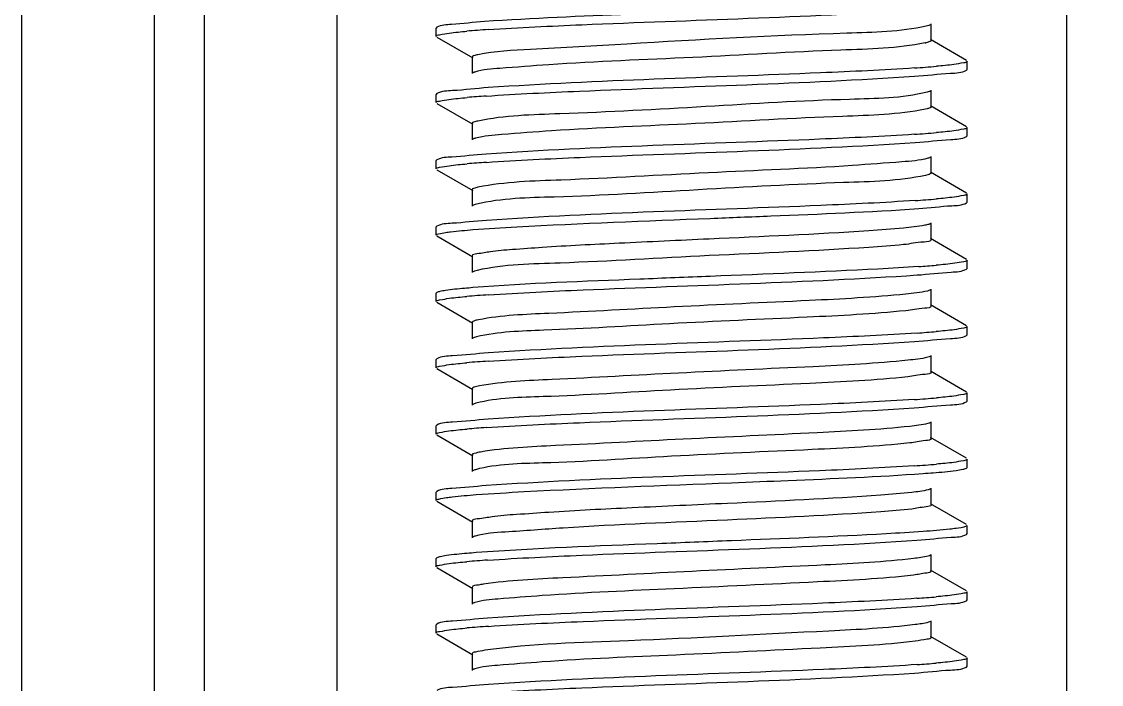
# Model space of a CAD drawing. Extents: x 1382187 to 1725648, y 860327 to 1571294.
# Drawn here: x 1506559.6 to 1506947.2, y 1251105.2 to 1251343.3 of the extents above; entities that cross this region are included whole.
import ezdxf

# ---------------------------------------------------------------- set-up
doc = ezdxf.new("R2010")
doc.units = 0
doc.header["$LTSCALE"] = 1000
doc.header["$MEASUREMENT"] = 0
doc.styles.get("Standard").update_dxf_attribs({"font": 'gbenor.shx', "bigfont": 'gbcbig.shx'})
doc.dimstyles.get("Standard").update_dxf_attribs({"dimtxt": 0.18, "dimasz": 0.18, "dimexe": 0.18, "dimexo": 0.0625, "dimgap": 0.09, "dimtad": 0, "dimtih": 1, "dimtoh": 1, "dimdec": 4, "dimzin": 0, "dimdsep": 46, "dimtxsty": 'Standard', "dimcen": 0.09, "dimadec": 0, "dimazin": 0, "dimtfac": 1, "dimtdec": 4, "dimtofl": 0, "dimtmove": 0, "dimatfit": 3, "dimfxl": 0, "dimtolj": 1, "dimtzin": 0, "dimarcsym": 0})

msp = doc.modelspace()

# ---------------------------------------------------------------- linework, layer by layer
at = {"linetype": 'Continuous'}
for p, q in [((1506559.63, 1253335.18), (1506559.63, 1248594.16)), ((1506607.26, 1253335.18), (1506607.26, 1248594.16)), ((1506625.12, 1253335.18), (1506625.12, 1248594.16)), ((1506672.74, 1253335.18), (1506672.74, 1248594.16)), ((1506934.68, 1253335.18), (1506934.68, 1248594.16)), ((1506708.69, 1251341.19), (1506708.46, 1251340.93)), ((1506708.46, 1251337.95), (1506708.46, 1251340.93)), ((1506708.46, 1251337.95), (1506708.46, 1251340.93)), ((1506886.07, 1251336.47), (1506886.07, 1251342.42)), ((1506708.69, 1251337.69), (1506721.61, 1251330.21)), ((1506898.74, 1251329.29), (1506885.81, 1251336.77)), ((1506721.35, 1251330.51), (1506721.35, 1251324.56)), ((1506898.96, 1251326.05), (1506898.96, 1251329.02)), ((1506898.96, 1251326.05), (1506898.96, 1251329.02)), ((1506898.74, 1251325.79), (1506898.96, 1251326.05)), ((1506708.69, 1251317.38), (1506708.46, 1251317.12)), ((1506708.46, 1251314.14), (1506708.46, 1251317.12)), ((1506708.46, 1251314.14), (1506708.46, 1251317.12)), ((1506886.07, 1251312.65), (1506886.07, 1251318.61)), ((1506708.69, 1251313.88), (1506721.61, 1251306.4)), ((1506884.65, 1251311.95), (1506884.02, 1251311.8)), ((1506898.74, 1251305.47), (1506885.81, 1251312.96)), ((1506721.35, 1251306.7), (1506721.35, 1251300.75)), ((1506898.96, 1251302.24), (1506898.96, 1251305.21)), ((1506898.96, 1251302.24), (1506898.96, 1251305.21)), ((1506898.74, 1251301.97), (1506898.96, 1251302.24)), ((1506708.69, 1251293.57), (1506708.46, 1251293.31)), ((1506708.46, 1251290.33), (1506708.46, 1251293.31)), ((1506708.46, 1251290.33), (1506708.46, 1251293.31)), ((1506886.07, 1251288.84), (1506886.07, 1251294.79)), ((1506708.69, 1251290.07), (1506721.61, 1251282.59)), ((1506898.74, 1251281.66), (1506885.81, 1251289.14)), ((1506884.94, 1251288.21), (1506884.06, 1251288)), ((1506721.35, 1251282.89), (1506721.35, 1251276.93)), ((1506898.96, 1251278.42), (1506898.96, 1251281.4)), ((1506898.96, 1251278.42), (1506898.96, 1251281.4)), ((1506898.74, 1251278.16), (1506898.96, 1251278.42)), ((1506708.69, 1251269.75), (1506708.46, 1251269.49)), ((1506708.46, 1251266.52), (1506708.46, 1251269.49)), ((1506708.46, 1251266.52), (1506708.46, 1251269.49)), ((1506886.07, 1251265.03), (1506886.07, 1251270.98)), ((1506708.69, 1251266.26), (1506721.61, 1251258.77)), ((1506898.74, 1251257.85), (1506885.81, 1251265.33)), ((1506721.35, 1251259.07), (1506721.35, 1251253.12)), ((1506898.74, 1251254.35), (1506898.96, 1251254.61)), ((1506898.96, 1251254.61), (1506898.96, 1251257.59)), ((1506898.96, 1251254.61), (1506898.96, 1251257.59)), ((1506886.07, 1251241.22), (1506886.07, 1251247.17)), ((1506708.69, 1251245.94), (1506708.46, 1251245.68)), ((1506708.46, 1251242.7), (1506708.46, 1251245.68)), ((1506708.46, 1251242.7), (1506708.46, 1251245.68)), ((1506708.69, 1251242.44), (1506721.61, 1251234.96)), ((1506898.74, 1251234.03), (1506885.81, 1251241.52)), ((1506721.35, 1251235.26), (1506721.35, 1251229.31)), ((1506898.74, 1251230.54), (1506898.96, 1251230.8)), ((1506898.96, 1251230.8), (1506898.96, 1251233.77)), ((1506898.96, 1251230.8), (1506898.96, 1251233.77)), ((1506886.07, 1251217.4), (1506886.07, 1251223.36)), ((1506708.69, 1251222.13), (1506708.46, 1251221.87)), ((1506708.46, 1251218.89), (1506708.46, 1251221.87)), ((1506708.46, 1251218.89), (1506708.46, 1251221.87)), ((1506708.69, 1251218.63), (1506721.61, 1251211.15)), ((1506898.74, 1251210.22), (1506885.81, 1251217.7)), ((1506721.35, 1251211.45), (1506721.35, 1251205.5)), ((1506898.96, 1251206.98), (1506898.96, 1251209.96)), ((1506898.96, 1251206.98), (1506898.96, 1251209.96)), ((1506898.74, 1251206.72), (1506898.96, 1251206.98)), ((1506886.07, 1251193.59), (1506886.07, 1251199.54)), ((1506708.69, 1251198.32), (1506708.46, 1251198.05)), ((1506708.46, 1251195.08), (1506708.46, 1251198.05)), ((1506708.46, 1251195.08), (1506708.46, 1251198.05)), ((1506708.69, 1251194.82), (1506721.61, 1251187.34)), ((1506898.74, 1251186.41), (1506885.81, 1251193.89)), ((1506721.35, 1251187.64), (1506721.35, 1251181.68)), ((1506898.96, 1251183.17), (1506898.96, 1251186.15)), ((1506898.96, 1251183.17), (1506898.96, 1251186.15)), ((1506898.74, 1251182.91), (1506898.96, 1251183.17)), ((1506708.69, 1251174.5), (1506708.46, 1251174.24)), ((1506708.46, 1251171.27), (1506708.46, 1251174.24)), ((1506708.46, 1251171.27), (1506708.46, 1251174.24)), ((1506886.07, 1251169.78), (1506886.07, 1251175.73)), ((1506708.69, 1251171), (1506721.61, 1251163.52)), ((1506898.74, 1251162.6), (1506885.81, 1251170.08)), ((1506721.35, 1251163.82), (1506721.35, 1251157.87)), ((1506898.96, 1251159.36), (1506898.96, 1251162.34)), ((1506898.96, 1251159.36), (1506898.96, 1251162.34)), ((1506898.74, 1251159.1), (1506898.96, 1251159.36)), ((1506708.69, 1251150.69), (1506708.46, 1251150.43)), ((1506708.46, 1251147.45), (1506708.46, 1251150.43)), ((1506708.46, 1251147.45), (1506708.46, 1251150.43)), ((1506886.07, 1251145.96), (1506886.07, 1251151.92)), ((1506708.69, 1251147.19), (1506721.61, 1251139.71)), ((1506898.74, 1251138.78), (1506885.81, 1251146.27)), ((1506721.35, 1251140.01), (1506721.35, 1251134.06)), ((1506898.96, 1251135.55), (1506898.96, 1251138.52)), ((1506898.96, 1251135.55), (1506898.96, 1251138.52)), ((1506898.74, 1251135.29), (1506898.96, 1251135.55)), ((1506708.69, 1251126.88), (1506708.46, 1251126.62)), ((1506708.46, 1251123.64), (1506708.46, 1251126.62)), ((1506708.46, 1251123.64), (1506708.46, 1251126.62)), ((1506886.07, 1251122.15), (1506886.07, 1251128.1)), ((1506708.69, 1251123.38), (1506721.61, 1251115.9)), ((1506898.74, 1251114.97), (1506885.81, 1251122.45)), ((1506721.35, 1251116.2), (1506721.35, 1251110.24)), ((1506898.96, 1251111.73), (1506898.96, 1251114.71)), ((1506898.96, 1251111.73), (1506898.96, 1251114.71)), ((1506898.74, 1251111.47), (1506898.96, 1251111.73))]:
    msp.add_line(p, q, dxfattribs=at)
for centre, radius, start, end in [((1506754.61, 1250921.68), 419.59, 93.7629, 94.806), ((1506880.07, 1251354.7), 19.48, 281.4729, 282.6156), ((1506852.52, 1251749.06), 423.36, 273.7391, 274.8053), ((1506753.68, 1250909.56), 407.86, 93.8436, 94.8037), ((1506852.43, 1251726.31), 424.43, 273.7327, 274.805), ((1506753.82, 1250884), 409.61, 93.832, 94.8034), ((1506852.87, 1251696.99), 418.9, 273.7674, 274.8061), ((1506854.52, 1251652.52), 398.18, 273.9056, 274.8068), ((1506754.75, 1250824.66), 421.36, 93.7522, 94.8054), ((1506853.67, 1251639.4), 408.9, 273.8366, 274.8035), ((1506754.59, 1250802.84), 419.37, 93.7643, 94.806), ((1506852.5, 1251630.22), 423.59, 273.7377, 274.8053), ((1506753.67, 1250790.55), 407.8, 93.844, 94.8037), ((1506852.42, 1251607.43), 424.61, 273.7316, 274.805), ((1506754.33, 1250734.76), 416, 93.7865, 94.8061), ((1506853.58, 1251545.19), 409.95, 273.8297, 274.8033), ((1506754.74, 1250705.78), 421.18, 93.7533, 94.8055), ((1506853.66, 1251520.39), 408.96, 273.8363, 274.8035)]:
    msp.add_arc(centre, radius, start, end, dxfattribs=at)
for points, knots in [([(1506727.07, 1251340.36), (1506738.28, 1251341.11), (1506789.29, 1251343.56), (1506840.37, 1251344.79), (1506880.13, 1251347.44)], [0, 0, 0, 0, 0.219814, 1, 1, 1, 1]), ([(1506725.8, 1251343.25), (1506721.84, 1251342.98), (1506716.29, 1251342.21), (1506710.24, 1251342.08), (1506708.69, 1251341.19)], [0, 0, 0, 0, 0.689661, 1, 1, 1, 1]), ([(1506799.17, 1251346.7), (1506792.06, 1251346.42), (1506767.59, 1251345.42), (1506743.12, 1251344.45), (1506725.8, 1251343.25)], [0, 0, 0, 0, 0.290714, 1, 1, 1, 1]), ([(1506708.46, 1251337.95), (1506708.46, 1251338.39), (1506710.78, 1251338.68), (1506711.95, 1251338.99), (1506713.12, 1251339.15)], [0, 0, 0, 0, 0.271257, 1, 1, 1, 1]), ([(1506884.32, 1251341.64), (1506875.03, 1251339.55), (1506838.85, 1251338.81), (1506791.64, 1251336.07), (1506747.52, 1251333.49), (1506729.56, 1251332.66), (1506723.34, 1251331.35)], [0, 0, 0, 0, 0.177164, 0.667524, 0.881863, 1, 1, 1, 1]), ([(1506885.81, 1251342.12), (1506885.63, 1251342.01), (1506885.13, 1251341.83), (1506884.63, 1251341.71), (1506884.32, 1251341.64)], [0, 0, 0, 0, 0.400253, 1, 1, 1, 1]), ([(1506883.94, 1251335.6), (1506874.03, 1251333.59), (1506845.99, 1251332.96), (1506801.1, 1251330.14), (1506760.15, 1251328.75), (1506734.18, 1251326.62), (1506725.2, 1251326.02), (1506722.29, 1251325.13)], [0, 0, 0, 0, 0.187313, 0.515693, 0.835167, 0.943815, 1, 1, 1, 1]), ([(1506886.07, 1251336.47), (1506886.07, 1251336.27), (1506885.31, 1251335.91), (1506884.77, 1251335.78), (1506884.32, 1251335.68)], [0, 0, 0, 0, 0.300595, 1, 1, 1, 1]), ([(1506723.34, 1251331.35), (1506722.84, 1251331.24), (1506722.24, 1251331.11), (1506721.35, 1251330.73), (1506721.35, 1251330.51)], [0, 0, 0, 0, 0.704879, 1, 1, 1, 1]), ([(1506898.96, 1251329.02), (1506898.96, 1251328.58), (1506896.62, 1251328.3), (1506895.44, 1251327.98), (1506894.25, 1251327.83)], [0, 0, 0, 0, 0.271089, 1, 1, 1, 1]), ([(1506722.29, 1251325.13), (1506722.16, 1251325.09), (1506721.93, 1251325.02), (1506721.7, 1251324.91), (1506721.61, 1251324.86)], [0, 0, 0, 0, 0.566993, 1, 1, 1, 1]), ([(1506726.34, 1251316.5), (1506737.5, 1251317.26), (1506788.74, 1251319.73), (1506840.04, 1251320.96), (1506880.06, 1251323.62)], [0, 0, 0, 0, 0.218031, 1, 1, 1, 1]), ([(1506880.13, 1251326.6), (1506868.89, 1251325.85), (1506817.87, 1251323.4), (1506766.79, 1251322.19), (1506727.07, 1251319.53)], [0, 0, 0, 0, 0.220557, 1, 1, 1, 1]), ([(1506880.06, 1251323.62), (1506884.39, 1251323.91), (1506890.45, 1251324.75), (1506897.06, 1251324.82), (1506898.74, 1251325.79)], [0, 0, 0, 0, 0.69122, 1, 1, 1, 1]), ([(1506727.07, 1251319.53), (1506722.82, 1251319.24), (1506716.85, 1251318.42), (1506710.34, 1251318.33), (1506708.69, 1251317.38)], [0, 0, 0, 0, 0.690963, 1, 1, 1, 1]), ([(1506884.65, 1251317.9), (1506875.61, 1251315.66), (1506848.76, 1251315.41), (1506804.98, 1251312.63), (1506760.53, 1251310.2), (1506733.03, 1251309.56), (1506723.37, 1251307.54)], [0, 0, 0, 0, 0.172802, 0.492825, 0.816897, 1, 1, 1, 1]), ([(1506885.81, 1251318.31), (1506885.67, 1251318.22), (1506885.28, 1251318.07), (1506884.88, 1251317.96), (1506884.65, 1251317.9)], [0, 0, 0, 0, 0.410783, 1, 1, 1, 1]), ([(1506708.46, 1251314.14), (1506708.46, 1251314.57), (1506710.73, 1251314.86), (1506711.88, 1251315.17), (1506713.03, 1251315.32)], [0, 0, 0, 0, 0.271613, 1, 1, 1, 1]), ([(1506886.07, 1251312.65), (1506886.07, 1251312.49), (1506885.47, 1251312.15), (1506885.01, 1251312.04), (1506884.65, 1251311.95)], [0, 0, 0, 0, 0.308524, 1, 1, 1, 1]), ([(1506884.02, 1251311.8), (1506874.25, 1251309.79), (1506846.52, 1251309.18), (1506801.93, 1251306.38), (1506761.07, 1251304.93), (1506734.82, 1251302.9), (1506725.63, 1251302.23), (1506722.56, 1251301.4)], [0, 0, 0, 0, 0.184784, 0.510672, 0.830509, 0.940967, 1, 1, 1, 1]), ([(1506723.37, 1251307.54), (1506722.86, 1251307.43), (1506722.25, 1251307.3), (1506721.35, 1251306.92), (1506721.35, 1251306.7)], [0, 0, 0, 0, 0.705132, 1, 1, 1, 1]), ([(1506898.96, 1251305.21), (1506898.96, 1251304.77), (1506896.61, 1251304.49), (1506895.42, 1251304.17), (1506894.24, 1251304.01)], [0, 0, 0, 0, 0.271033, 1, 1, 1, 1]), ([(1506722.56, 1251301.4), (1506722.37, 1251301.35), (1506722.05, 1251301.25), (1506721.74, 1251301.12), (1506721.61, 1251301.05)], [0, 0, 0, 0, 0.580357, 1, 1, 1, 1]), ([(1506880.06, 1251302.78), (1506868.73, 1251302.03), (1506817.49, 1251299.57), (1506766.18, 1251298.38), (1506726.34, 1251295.67)], [0, 0, 0, 0, 0.221461, 1, 1, 1, 1]), ([(1506880.39, 1251299.83), (1506884.64, 1251300.11), (1506890.59, 1251300.94), (1506897.08, 1251301.03), (1506898.74, 1251301.97)], [0, 0, 0, 0, 0.690907, 1, 1, 1, 1]), ([(1506726.44, 1251292.7), (1506737.65, 1251293.46), (1506788.96, 1251295.93), (1506840.34, 1251297.14), (1506880.39, 1251299.83)], [0, 0, 0, 0, 0.218602, 1, 1, 1, 1]), ([(1506726.34, 1251295.67), (1506722.25, 1251295.39), (1506716.52, 1251294.59), (1506710.28, 1251294.48), (1506708.69, 1251293.57)], [0, 0, 0, 0, 0.690198, 1, 1, 1, 1]), ([(1506884.94, 1251294.16), (1506881.91, 1251293.32), (1506872.77, 1251292.67), (1506846.59, 1251290.61), (1506805.71, 1251289.17), (1506761.04, 1251286.37), (1506733.23, 1251285.76), (1506723.43, 1251283.74)], [0, 0, 0, 0, 0.058314, 0.16832, 0.488078, 0.814598, 1, 1, 1, 1]), ([(1506885.81, 1251294.49), (1506885.7, 1251294.43), (1506885.41, 1251294.3), (1506885.11, 1251294.21), (1506884.94, 1251294.16)], [0, 0, 0, 0, 0.422831, 1, 1, 1, 1]), ([(1506708.46, 1251290.33), (1506708.46, 1251290.76), (1506710.75, 1251291.05), (1506711.91, 1251291.36), (1506713.06, 1251291.51)], [0, 0, 0, 0, 0.271515, 1, 1, 1, 1]), ([(1506886.07, 1251288.84), (1506886.07, 1251288.7), (1506885.62, 1251288.39), (1506885.23, 1251288.29), (1506884.94, 1251288.21)], [0, 0, 0, 0, 0.318416, 1, 1, 1, 1]), ([(1506884.06, 1251288), (1506874.44, 1251285.99), (1506847.01, 1251285.35), (1506802.65, 1251282.9), (1506758.84, 1251280.17), (1506731.96, 1251279.86), (1506722.86, 1251277.66)], [0, 0, 0, 0, 0.182564, 0.506012, 0.826068, 1, 1, 1, 1]), ([(1506723.43, 1251283.74), (1506722.9, 1251283.63), (1506722.28, 1251283.49), (1506721.35, 1251283.11), (1506721.35, 1251282.89)], [0, 0, 0, 0, 0.705784, 1, 1, 1, 1]), ([(1506898.96, 1251281.4), (1506898.96, 1251280.96), (1506896.65, 1251280.68), (1506895.48, 1251280.36), (1506894.31, 1251280.21)], [0, 0, 0, 0, 0.271288, 1, 1, 1, 1]), ([(1506722.86, 1251277.66), (1506722.61, 1251277.6), (1506722.18, 1251277.48), (1506721.77, 1251277.33), (1506721.61, 1251277.24)], [0, 0, 0, 0, 0.591995, 1, 1, 1, 1]), ([(1506880.39, 1251278.99), (1506869.09, 1251278.23), (1506817.77, 1251275.77), (1506766.39, 1251274.58), (1506726.44, 1251271.86)], [0, 0, 0, 0, 0.220602, 1, 1, 1, 1]), ([(1506881.64, 1251276.1), (1506885.59, 1251276.37), (1506891.14, 1251277.14), (1506897.19, 1251277.27), (1506898.74, 1251278.16)], [0, 0, 0, 0, 0.689629, 1, 1, 1, 1]), ([(1506806.83, 1251272.59), (1506814.07, 1251272.88), (1506839.02, 1251273.9), (1506863.97, 1251274.88), (1506881.64, 1251276.1)], [0, 0, 0, 0, 0.290468, 1, 1, 1, 1]), ([(1506726.44, 1251271.86), (1506722.33, 1251271.58), (1506716.57, 1251270.78), (1506710.29, 1251270.67), (1506708.69, 1251269.75)], [0, 0, 0, 0, 0.690304, 1, 1, 1, 1]), ([(1506721.64, 1251268.53), (1506726.87, 1251268.94), (1506755.26, 1251270.64), (1506783.67, 1251271.67), (1506806.83, 1251272.59)], [0, 0, 0, 0, 0.184687, 1, 1, 1, 1]), ([(1506885.2, 1251270.43), (1506884.75, 1251270.29), (1506881.79, 1251269.64), (1506878.77, 1251269.36), (1506876.22, 1251269.11)], [0, 0, 0, 0, 0.153321, 1, 1, 1, 1]), ([(1506885.81, 1251270.68), (1506885.73, 1251270.63), (1506885.53, 1251270.54), (1506885.31, 1251270.46), (1506885.2, 1251270.43)], [0, 0, 0, 0, 0.43669, 1, 1, 1, 1]), ([(1506708.46, 1251266.52), (1506708.46, 1251266.84), (1506710.06, 1251267.17), (1506710.93, 1251267.39), (1506711.76, 1251267.52)], [0, 0, 0, 0, 0.277625, 1, 1, 1, 1]), ([(1506711.76, 1251267.52), (1506712.38, 1251267.61), (1506715.67, 1251268.04), (1506718.97, 1251268.32), (1506721.64, 1251268.53)], [0, 0, 0, 0, 0.190334, 1, 1, 1, 1]), ([(1506876.22, 1251269.11), (1506872.05, 1251268.7), (1506848.79, 1251267.02), (1506825.5, 1251266.03), (1506806.41, 1251265.15)], [0, 0, 0, 0, 0.179859, 1, 1, 1, 1]), ([(1506806.41, 1251265.15), (1506795.63, 1251264.66), (1506775.69, 1251263.72), (1506751.96, 1251262.55), (1506736.85, 1251261.42), (1506728.51, 1251260.85), (1506724.62, 1251259.95), (1506721.36, 1251259.68), (1506721.35, 1251259.07)], [0, 0, 0, 0, 0.37902, 0.702957, 0.82783, 0.920921, 0.978777, 1, 1, 1, 1]), ([(1506876.22, 1251263.15), (1506872.05, 1251262.75), (1506848.79, 1251261.06), (1506825.5, 1251260.08), (1506806.41, 1251259.2)], [0, 0, 0, 0, 0.179859, 1, 1, 1, 1]), ([(1506886.07, 1251265.03), (1506886.07, 1251264.14), (1506880.98, 1251264.15), (1506878.68, 1251263.39), (1506876.22, 1251263.15)], [0, 0, 0, 0, 0.264851, 1, 1, 1, 1]), ([(1506806.41, 1251259.2), (1506788.57, 1251258.38), (1506760.92, 1251256.48), (1506732.86, 1251256.07), (1506723.14, 1251253.91)], [0, 0, 0, 0, 0.641833, 1, 1, 1, 1]), ([(1506723.14, 1251253.91), (1506722.82, 1251253.84), (1506722.31, 1251253.71), (1506721.8, 1251253.53), (1506721.61, 1251253.42)], [0, 0, 0, 0, 0.600683, 1, 1, 1, 1]), ([(1506881.64, 1251255.26), (1506876.76, 1251254.93), (1506851.84, 1251253.5), (1506826.89, 1251252.56), (1506806.83, 1251251.76)], [0, 0, 0, 0, 0.195815, 1, 1, 1, 1]), ([(1506881.03, 1251252.25), (1506885.12, 1251252.53), (1506890.87, 1251253.32), (1506897.14, 1251253.43), (1506898.74, 1251254.35)], [0, 0, 0, 0, 0.690247, 1, 1, 1, 1]), ([(1506898.96, 1251257.59), (1506898.96, 1251257.17), (1506896.8, 1251256.88), (1506895.7, 1251256.58), (1506894.6, 1251256.44)], [0, 0, 0, 0, 0.272355, 1, 1, 1, 1]), ([(1506806.83, 1251251.76), (1506798.39, 1251251.42), (1506769.99, 1251250.25), (1506741.57, 1251249.26), (1506721.64, 1251247.7)], [0, 0, 0, 0, 0.296913, 1, 1, 1, 1]), ([(1506727.18, 1251245.12), (1506738.5, 1251245.88), (1506789.78, 1251248.34), (1506841.12, 1251249.53), (1506881.03, 1251252.25)], [0, 0, 0, 0, 0.220973, 1, 1, 1, 1]), ([(1506711.76, 1251246.68), (1506711.1, 1251246.58), (1506710.07, 1251246.39), (1506709.02, 1251246.13), (1506708.69, 1251245.94)], [0, 0, 0, 0, 0.636492, 1, 1, 1, 1]), ([(1506721.64, 1251247.7), (1506720.62, 1251247.62), (1506717.32, 1251247.34), (1506714.02, 1251247.03), (1506711.76, 1251246.68)], [0, 0, 0, 0, 0.308662, 1, 1, 1, 1]), ([(1506885.81, 1251246.87), (1506885.49, 1251246.68), (1506882.57, 1251245.89), (1506879.6, 1251245.63), (1506876.99, 1251245.37)], [0, 0, 0, 0, 0.12359, 1, 1, 1, 1]), ([(1506708.46, 1251242.7), (1506708.46, 1251243.14), (1506710.8, 1251243.43), (1506711.97, 1251243.75), (1506713.15, 1251243.9)], [0, 0, 0, 0, 0.271161, 1, 1, 1, 1]), ([(1506876.99, 1251245.37), (1506865.48, 1251244.21), (1506837.75, 1251242.79), (1506795.01, 1251240.94), (1506755.5, 1251238.61), (1506731.91, 1251237.8), (1506723.6, 1251236.15)], [0, 0, 0, 0, 0.225861, 0.54177, 0.834708, 1, 1, 1, 1]), ([(1506876.99, 1251239.42), (1506865.23, 1251238.23), (1506836.96, 1251236.79), (1506793.59, 1251235), (1506754.15, 1251232.41), (1506730.77, 1251231.93), (1506722.9, 1251230.04)], [0, 0, 0, 0, 0.229569, 0.549908, 0.842706, 1, 1, 1, 1]), ([(1506886.07, 1251241.22), (1506886.08, 1251240.39), (1506881.39, 1251240.33), (1506879.26, 1251239.65), (1506876.99, 1251239.42)], [0, 0, 0, 0, 0.265506, 1, 1, 1, 1]), ([(1506723.6, 1251236.15), (1506723.03, 1251236.04), (1506722.37, 1251235.89), (1506721.35, 1251235.5), (1506721.35, 1251235.26)], [0, 0, 0, 0, 0.707927, 1, 1, 1, 1]), ([(1506881.03, 1251231.41), (1506869.84, 1251230.65), (1506818.56, 1251228.18), (1506767.22, 1251226.96), (1506727.18, 1251224.28)], [0, 0, 0, 0, 0.218362, 1, 1, 1, 1]), ([(1506880.11, 1251228.37), (1506884.43, 1251228.66), (1506890.47, 1251229.5), (1506897.06, 1251229.57), (1506898.74, 1251230.54)], [0, 0, 0, 0, 0.691176, 1, 1, 1, 1]), ([(1506898.96, 1251233.77), (1506898.96, 1251233.34), (1506896.68, 1251233.06), (1506895.53, 1251232.74), (1506894.38, 1251232.59)], [0, 0, 0, 0, 0.271556, 1, 1, 1, 1]), ([(1506722.9, 1251230.04), (1506722.64, 1251229.98), (1506722.2, 1251229.86), (1506721.77, 1251229.7), (1506721.61, 1251229.61)], [0, 0, 0, 0, 0.592962, 1, 1, 1, 1]), ([(1506727.06, 1251221.3), (1506738.26, 1251222.05), (1506789.28, 1251224.5), (1506840.35, 1251225.72), (1506880.11, 1251228.37)], [0, 0, 0, 0, 0.219771, 1, 1, 1, 1]), ([(1506727.18, 1251224.28), (1506722.89, 1251224), (1506716.9, 1251223.17), (1506710.35, 1251223.08), (1506708.69, 1251222.13)], [0, 0, 0, 0, 0.691058, 1, 1, 1, 1]), ([(1506885.81, 1251223.05), (1506885.52, 1251222.88), (1506882.84, 1251222.13), (1506880.11, 1251221.89), (1506877.73, 1251221.63)], [0, 0, 0, 0, 0.125811, 1, 1, 1, 1]), ([(1506708.46, 1251218.89), (1506708.46, 1251219.33), (1506710.78, 1251219.61), (1506711.95, 1251219.93), (1506713.12, 1251220.08)], [0, 0, 0, 0, 0.271269, 1, 1, 1, 1]), ([(1506877.73, 1251221.63), (1506866.44, 1251220.45), (1506838.98, 1251219.05), (1506796.38, 1251217.17), (1506756.49, 1251214.9), (1506732.53, 1251213.99), (1506723.95, 1251212.4)], [0, 0, 0, 0, 0.220957, 0.535192, 0.830069, 1, 1, 1, 1]), ([(1506877.73, 1251215.68), (1506866.02, 1251214.45), (1506837.6, 1251213.01), (1506793.89, 1251211.23), (1506754.13, 1251208.51), (1506730.53, 1251208.18), (1506722.71, 1251206.18)], [0, 0, 0, 0, 0.227343, 0.549346, 0.844044, 1, 1, 1, 1]), ([(1506886.07, 1251217.4), (1506886.08, 1251216.64), (1506881.79, 1251216.52), (1506879.82, 1251215.9), (1506877.73, 1251215.68)], [0, 0, 0, 0, 0.266267, 1, 1, 1, 1]), ([(1506723.95, 1251212.4), (1506723.29, 1251212.28), (1506722.55, 1251212.11), (1506721.35, 1251211.72), (1506721.35, 1251211.45)], [0, 0, 0, 0, 0.7122, 1, 1, 1, 1]), ([(1506880.11, 1251207.54), (1506868.87, 1251206.79), (1506817.85, 1251204.34), (1506766.78, 1251203.12), (1506727.06, 1251200.46)], [0, 0, 0, 0, 0.2206, 1, 1, 1, 1]), ([(1506898.96, 1251209.96), (1506898.96, 1251209.52), (1506896.61, 1251209.24), (1506895.43, 1251208.92), (1506894.25, 1251208.76)], [0, 0, 0, 0, 0.271076, 1, 1, 1, 1]), ([(1506722.71, 1251206.18), (1506722.49, 1251206.13), (1506722.12, 1251206.02), (1506721.75, 1251205.88), (1506721.61, 1251205.8)], [0, 0, 0, 0, 0.585894, 1, 1, 1, 1]), ([(1506726.33, 1251197.44), (1506737.49, 1251198.2), (1506788.73, 1251200.67), (1506840.03, 1251201.89), (1506880.05, 1251204.55)], [0, 0, 0, 0, 0.218012, 1, 1, 1, 1]), ([(1506880.05, 1251204.55), (1506884.38, 1251204.84), (1506890.44, 1251205.68), (1506897.06, 1251205.76), (1506898.74, 1251206.72)], [0, 0, 0, 0, 0.69123, 1, 1, 1, 1]), ([(1506727.06, 1251200.46), (1506722.81, 1251200.18), (1506716.85, 1251199.35), (1506710.34, 1251199.27), (1506708.69, 1251198.32)], [0, 0, 0, 0, 0.69095, 1, 1, 1, 1]), ([(1506708.46, 1251195.08), (1506708.46, 1251195.51), (1506710.73, 1251195.8), (1506711.88, 1251196.11), (1506713.03, 1251196.26)], [0, 0, 0, 0, 0.271616, 1, 1, 1, 1]), ([(1506878.44, 1251197.9), (1506867.4, 1251196.69), (1506840.24, 1251195.31), (1506797.84, 1251193.4), (1506757.6, 1251191.19), (1506733.26, 1251190.19), (1506724.38, 1251188.67)], [0, 0, 0, 0, 0.215853, 0.528156, 0.824971, 1, 1, 1, 1]), ([(1506885.81, 1251199.24), (1506885.54, 1251199.08), (1506883.1, 1251198.37), (1506880.61, 1251198.14), (1506878.44, 1251197.9)], [0, 0, 0, 0, 0.128207, 1, 1, 1, 1]), ([(1506878.44, 1251191.95), (1506866.8, 1251190.67), (1506838.27, 1251189.24), (1506794.26, 1251187.46), (1506754.18, 1251184.62), (1506730.35, 1251184.44), (1506722.56, 1251182.33)], [0, 0, 0, 0, 0.224873, 0.548357, 0.845013, 1, 1, 1, 1]), ([(1506886.07, 1251193.59), (1506886.08, 1251192.89), (1506882.18, 1251192.71), (1506880.35, 1251192.15), (1506878.44, 1251191.95)], [0, 0, 0, 0, 0.267184, 1, 1, 1, 1]), ([(1506724.38, 1251188.67), (1506723.62, 1251188.54), (1506722.78, 1251188.34), (1506721.35, 1251187.94), (1506721.35, 1251187.64)], [0, 0, 0, 0, 0.716288, 1, 1, 1, 1]), ([(1506898.96, 1251186.15), (1506898.96, 1251185.7), (1506896.61, 1251185.43), (1506895.42, 1251185.1), (1506894.23, 1251184.95)], [0, 0, 0, 0, 0.271024, 1, 1, 1, 1]), ([(1506722.56, 1251182.33), (1506722.37, 1251182.28), (1506722.05, 1251182.18), (1506721.74, 1251182.06), (1506721.61, 1251181.98)], [0, 0, 0, 0, 0.579461, 1, 1, 1, 1]), ([(1506880.05, 1251183.72), (1506868.72, 1251182.96), (1506817.48, 1251180.51), (1506766.17, 1251179.32), (1506726.33, 1251176.6)], [0, 0, 0, 0, 0.221489, 1, 1, 1, 1]), ([(1506814.47, 1251177.65), (1506821.22, 1251177.92), (1506844.13, 1251178.87), (1506867.05, 1251179.79), (1506883.19, 1251180.96)], [0, 0, 0, 0, 0.294536, 1, 1, 1, 1]), ([(1506883.19, 1251180.96), (1506884.4, 1251181.05), (1506888.36, 1251181.35), (1506892.31, 1251181.7), (1506895.03, 1251182.08)], [0, 0, 0, 0, 0.308238, 1, 1, 1, 1]), ([(1506895.03, 1251182.08), (1506895.84, 1251182.19), (1506897.08, 1251182.41), (1506898.34, 1251182.69), (1506898.74, 1251182.91)], [0, 0, 0, 0, 0.643888, 1, 1, 1, 1]), ([(1506726.33, 1251176.6), (1506722.25, 1251176.32), (1506716.52, 1251175.53), (1506710.28, 1251175.42), (1506708.69, 1251174.5)], [0, 0, 0, 0, 0.690195, 1, 1, 1, 1]), ([(1506722.81, 1251173.37), (1506728.53, 1251173.8), (1506759.07, 1251175.57), (1506789.64, 1251176.65), (1506814.47, 1251177.65)], [0, 0, 0, 0, 0.18765, 1, 1, 1, 1]), ([(1506712.09, 1251172.31), (1506712.76, 1251172.41), (1506716.33, 1251172.86), (1506719.91, 1251173.15), (1506722.81, 1251173.37)], [0, 0, 0, 0, 0.190818, 1, 1, 1, 1]), ([(1506879.12, 1251174.16), (1506875.43, 1251173.74), (1506853.42, 1251171.99), (1506831.36, 1251171.06), (1506813.01, 1251170.21)], [0, 0, 0, 0, 0.168264, 1, 1, 1, 1]), ([(1506885.81, 1251175.43), (1506885.56, 1251175.28), (1506883.36, 1251174.61), (1506881.09, 1251174.39), (1506879.12, 1251174.16)], [0, 0, 0, 0, 0.130748, 1, 1, 1, 1]), ([(1506708.46, 1251171.27), (1506708.46, 1251171.62), (1506710.23, 1251171.94), (1506711.17, 1251172.18), (1506712.09, 1251172.31)], [0, 0, 0, 0, 0.275706, 1, 1, 1, 1]), ([(1506813.01, 1251170.21), (1506801.59, 1251169.68), (1506780.27, 1251168.69), (1506754.79, 1251167.48), (1506738.38, 1251166.27), (1506729.22, 1251165.71), (1506724.97, 1251164.71), (1506721.36, 1251164.49), (1506721.35, 1251163.82)], [0, 0, 0, 0, 0.372666, 0.697897, 0.824569, 0.919388, 0.97842, 1, 1, 1, 1]), ([(1506886.07, 1251169.78), (1506886.08, 1251169.14), (1506882.54, 1251168.91), (1506880.86, 1251168.41), (1506879.12, 1251168.21)], [0, 0, 0, 0, 0.268221, 1, 1, 1, 1]), ([(1506879.12, 1251168.21), (1506875.43, 1251167.79), (1506853.42, 1251166.03), (1506831.36, 1251165.1), (1506813.01, 1251164.25)], [0, 0, 0, 0, 0.168264, 1, 1, 1, 1]), ([(1506813.01, 1251164.25), (1506793.34, 1251163.34), (1506766.65, 1251162.42), (1506736.58, 1251160.1), (1506725.91, 1251159.48), (1506722.43, 1251158.49)], [0, 0, 0, 0, 0.650517, 0.880557, 1, 1, 1, 1]), ([(1506895.03, 1251161.24), (1506894.28, 1251161.14), (1506890.34, 1251160.66), (1506886.39, 1251160.35), (1506883.19, 1251160.12)], [0, 0, 0, 0, 0.190506, 1, 1, 1, 1]), ([(1506898.96, 1251162.34), (1506898.96, 1251162.21), (1506897.56, 1251161.33), (1506896.27, 1251161.42), (1506895.03, 1251161.24)], [0, 0, 0, 0, 0.08898, 1, 1, 1, 1]), ([(1506722.43, 1251158.49), (1506722.27, 1251158.44), (1506721.99, 1251158.35), (1506721.72, 1251158.23), (1506721.61, 1251158.17)], [0, 0, 0, 0, 0.573615, 1, 1, 1, 1]), ([(1506726.85, 1251149.85), (1506738.15, 1251150.61), (1506789.52, 1251153.08), (1506840.95, 1251154.27), (1506880.96, 1251156.99)], [0, 0, 0, 0, 0.220168, 1, 1, 1, 1]), ([(1506883.19, 1251160.12), (1506878.77, 1251159.8), (1506855.87, 1251158.44), (1506832.95, 1251157.55), (1506814.47, 1251156.81)], [0, 0, 0, 0, 0.19327, 1, 1, 1, 1]), ([(1506880.96, 1251156.99), (1506885.08, 1251157.27), (1506890.85, 1251158.07), (1506897.13, 1251158.18), (1506898.74, 1251159.1)], [0, 0, 0, 0, 0.69031, 1, 1, 1, 1]), ([(1506814.47, 1251156.81), (1506805.55, 1251156.45), (1506774.99, 1251155.2), (1506744.41, 1251154.16), (1506722.81, 1251152.54)], [0, 0, 0, 0, 0.291869, 1, 1, 1, 1]), ([(1506712.09, 1251151.48), (1506711.35, 1251151.37), (1506710.21, 1251151.17), (1506709.05, 1251150.9), (1506708.69, 1251150.69)], [0, 0, 0, 0, 0.640469, 1, 1, 1, 1]), ([(1506722.81, 1251152.54), (1506721.71, 1251152.45), (1506718.13, 1251152.16), (1506714.55, 1251151.84), (1506712.09, 1251151.48)], [0, 0, 0, 0, 0.308073, 1, 1, 1, 1]), ([(1506879.77, 1251150.43), (1506869.24, 1251149.16), (1506842.73, 1251147.84), (1506800.75, 1251145.87), (1506759.87, 1251143.75), (1506734.78, 1251142.61), (1506725.33, 1251141.19)], [0, 0, 0, 0, 0.205692, 0.514145, 0.814818, 1, 1, 1, 1]), ([(1506885.81, 1251151.62), (1506885.58, 1251151.48), (1506883.59, 1251150.85), (1506881.54, 1251150.64), (1506879.77, 1251150.43)], [0, 0, 0, 0, 0.133548, 1, 1, 1, 1]), ([(1506708.46, 1251147.45), (1506708.46, 1251147.89), (1506710.76, 1251148.17), (1506711.92, 1251148.49), (1506713.08, 1251148.64)], [0, 0, 0, 0, 0.271401, 1, 1, 1, 1]), ([(1506886.07, 1251145.96), (1506886.08, 1251145.38), (1506882.9, 1251145.1), (1506881.35, 1251144.66), (1506879.77, 1251144.47)], [0, 0, 0, 0, 0.269573, 1, 1, 1, 1]), ([(1506879.77, 1251144.47), (1506868.32, 1251143.1), (1506839.63, 1251141.78), (1506795.24, 1251139.52), (1506756.92, 1251138.02), (1506733.16, 1251136.06), (1506725, 1251135.44), (1506722.33, 1251134.64)], [0, 0, 0, 0, 0.219299, 0.545275, 0.845986, 0.946989, 1, 1, 1, 1]), ([(1506725.33, 1251141.19), (1506724.75, 1251141.11), (1506723.62, 1251140.78), (1506721.36, 1251140.82), (1506721.35, 1251140.01)], [0, 0, 0, 0, 0.420943, 1, 1, 1, 1]), ([(1506898.96, 1251138.52), (1506898.96, 1251138.09), (1506896.67, 1251137.8), (1506895.52, 1251137.49), (1506894.36, 1251137.34)], [0, 0, 0, 0, 0.271495, 1, 1, 1, 1]), ([(1506722.33, 1251134.64), (1506722.19, 1251134.6), (1506721.95, 1251134.52), (1506721.71, 1251134.41), (1506721.61, 1251134.36)], [0, 0, 0, 0, 0.56834, 1, 1, 1, 1]), ([(1506880.96, 1251136.15), (1506869.74, 1251135.39), (1506818.37, 1251132.92), (1506766.94, 1251131.71), (1506726.85, 1251129.01)], [0, 0, 0, 0, 0.218828, 1, 1, 1, 1]), ([(1506881.02, 1251133.18), (1506885.12, 1251133.46), (1506890.87, 1251134.26), (1506897.14, 1251134.37), (1506898.74, 1251135.29)], [0, 0, 0, 0, 0.69025, 1, 1, 1, 1]), ([(1506727.17, 1251126.06), (1506738.48, 1251126.81), (1506789.77, 1251129.27), (1506841.12, 1251130.46), (1506881.02, 1251133.18)], [0, 0, 0, 0, 0.220945, 1, 1, 1, 1]), ([(1506726.85, 1251129.01), (1506722.65, 1251128.73), (1506716.75, 1251127.91), (1506710.33, 1251127.82), (1506708.69, 1251126.88)], [0, 0, 0, 0, 0.690745, 1, 1, 1, 1]), ([(1506880.39, 1251126.69), (1506870.12, 1251125.39), (1506835.73, 1251123.76), (1506784.28, 1251120.85), (1506742.91, 1251119.86), (1506725.86, 1251117.46)], [0, 0, 0, 0, 0.200632, 0.666276, 1, 1, 1, 1]), ([(1506885.81, 1251127.8), (1506885.6, 1251127.68), (1506883.82, 1251127.09), (1506881.98, 1251126.89), (1506880.39, 1251126.69)], [0, 0, 0, 0, 0.136537, 1, 1, 1, 1]), ([(1506708.46, 1251123.64), (1506708.46, 1251124.08), (1506710.8, 1251124.36), (1506711.97, 1251124.68), (1506713.15, 1251124.83)], [0, 0, 0, 0, 0.27117, 1, 1, 1, 1]), ([(1506886.07, 1251122.15), (1506886.08, 1251121.62), (1506883.23, 1251121.31), (1506881.82, 1251120.91), (1506880.39, 1251120.74)], [0, 0, 0, 0, 0.271092, 1, 1, 1, 1]), ([(1506880.39, 1251120.74), (1506869.06, 1251119.31), (1506840.34, 1251118.02), (1506795.74, 1251115.72), (1506757.05, 1251114.24), (1506733.1, 1251112.22), (1506724.9, 1251111.63), (1506722.25, 1251110.8)], [0, 0, 0, 0, 0.216257, 0.543315, 0.846143, 0.947493, 1, 1, 1, 1]), ([(1506725.86, 1251117.46), (1506724.73, 1251117.3), (1506723.56, 1251117), (1506721.35, 1251116.63), (1506721.35, 1251116.2)], [0, 0, 0, 0, 0.724965, 1, 1, 1, 1]), ([(1506898.96, 1251114.71), (1506898.96, 1251114.28), (1506896.68, 1251113.99), (1506895.53, 1251113.68), (1506894.38, 1251113.53)], [0, 0, 0, 0, 0.271553, 1, 1, 1, 1]), ([(1506722.25, 1251110.8), (1506722.13, 1251110.77), (1506721.91, 1251110.69), (1506721.7, 1251110.6), (1506721.61, 1251110.55)], [0, 0, 0, 0, 0.563561, 1, 1, 1, 1]), ([(1506881.02, 1251112.35), (1506869.84, 1251111.58), (1506818.55, 1251109.11), (1506767.21, 1251107.9), (1506727.17, 1251105.22)], [0, 0, 0, 0, 0.21838, 1, 1, 1, 1]), ([(1506880.1, 1251109.31), (1506884.42, 1251109.59), (1506890.46, 1251110.43), (1506897.06, 1251110.51), (1506898.74, 1251111.47)], [0, 0, 0, 0, 0.691188, 1, 1, 1, 1]), ([(1506727.05, 1251102.23), (1506738.24, 1251102.99), (1506789.26, 1251105.44), (1506840.34, 1251106.66), (1506880.1, 1251109.31)], [0, 0, 0, 0, 0.219727, 1, 1, 1, 1]), ([(1506727.17, 1251105.22), (1506722.89, 1251104.93), (1506716.89, 1251104.1), (1506710.35, 1251104.02), (1506708.69, 1251103.06)], [0, 0, 0, 0, 0.691048, 1, 1, 1, 1])]:
    msp.add_open_spline(points, degree=3, knots=knots, dxfattribs=at)
for points in [[(1506713.12, 1251339.15), (1506715.23, 1251339.42), (1506717.34, 1251339.61), (1506719.46, 1251339.79)], [(1506894.25, 1251327.83), (1506892.17, 1251327.56), (1506890.08, 1251327.37), (1506887.98, 1251327.19)], [(1506713.03, 1251315.32), (1506715.19, 1251315.6), (1506717.35, 1251315.8), (1506719.52, 1251315.99)], [(1506894.24, 1251304.01), (1506892.16, 1251303.75), (1506890.07, 1251303.55), (1506887.98, 1251303.37)], [(1506713.06, 1251291.51), (1506715.2, 1251291.79), (1506717.36, 1251291.99), (1506719.52, 1251292.17)], [(1506894.31, 1251280.21), (1506892.2, 1251279.94), (1506890.08, 1251279.74), (1506887.97, 1251279.56)], [(1506894.6, 1251256.44), (1506892.37, 1251256.14), (1506890.13, 1251255.93), (1506887.88, 1251255.74)], [(1506713.15, 1251243.9), (1506715.24, 1251244.17), (1506717.35, 1251244.36), (1506719.45, 1251244.54)], [(1506894.38, 1251232.59), (1506892.23, 1251232.31), (1506890.07, 1251232.11), (1506887.91, 1251231.93)], [(1506713.12, 1251220.08), (1506715.23, 1251220.35), (1506717.34, 1251220.55), (1506719.46, 1251220.73)], [(1506894.25, 1251208.76), (1506892.17, 1251208.5), (1506890.07, 1251208.3), (1506887.98, 1251208.12)], [(1506713.03, 1251196.26), (1506715.19, 1251196.54), (1506717.35, 1251196.74), (1506719.52, 1251196.92)], [(1506894.23, 1251184.95), (1506892.16, 1251184.68), (1506890.07, 1251184.49), (1506887.99, 1251184.31)], [(1506713.08, 1251148.64), (1506715.2, 1251148.91), (1506717.34, 1251149.11), (1506719.47, 1251149.29)], [(1506894.36, 1251137.34), (1506892.22, 1251137.06), (1506890.06, 1251136.86), (1506887.91, 1251136.68)], [(1506713.15, 1251124.83), (1506715.24, 1251125.1), (1506717.35, 1251125.3), (1506719.45, 1251125.48)], [(1506894.38, 1251113.53), (1506892.23, 1251113.25), (1506890.07, 1251113.05), (1506887.91, 1251112.87)]]:
    msp.add_open_spline(points, degree=3, dxfattribs=at)

# ---------------------------------------------------------------- leaders
msp.add_leader([(1506831.31, 1250747.01), (1507820.67, 1251193.47)], dimstyle='Standard', override={"dimgap": 20, "dimtad": 0})

doc.saveas('drawing.dxf')
